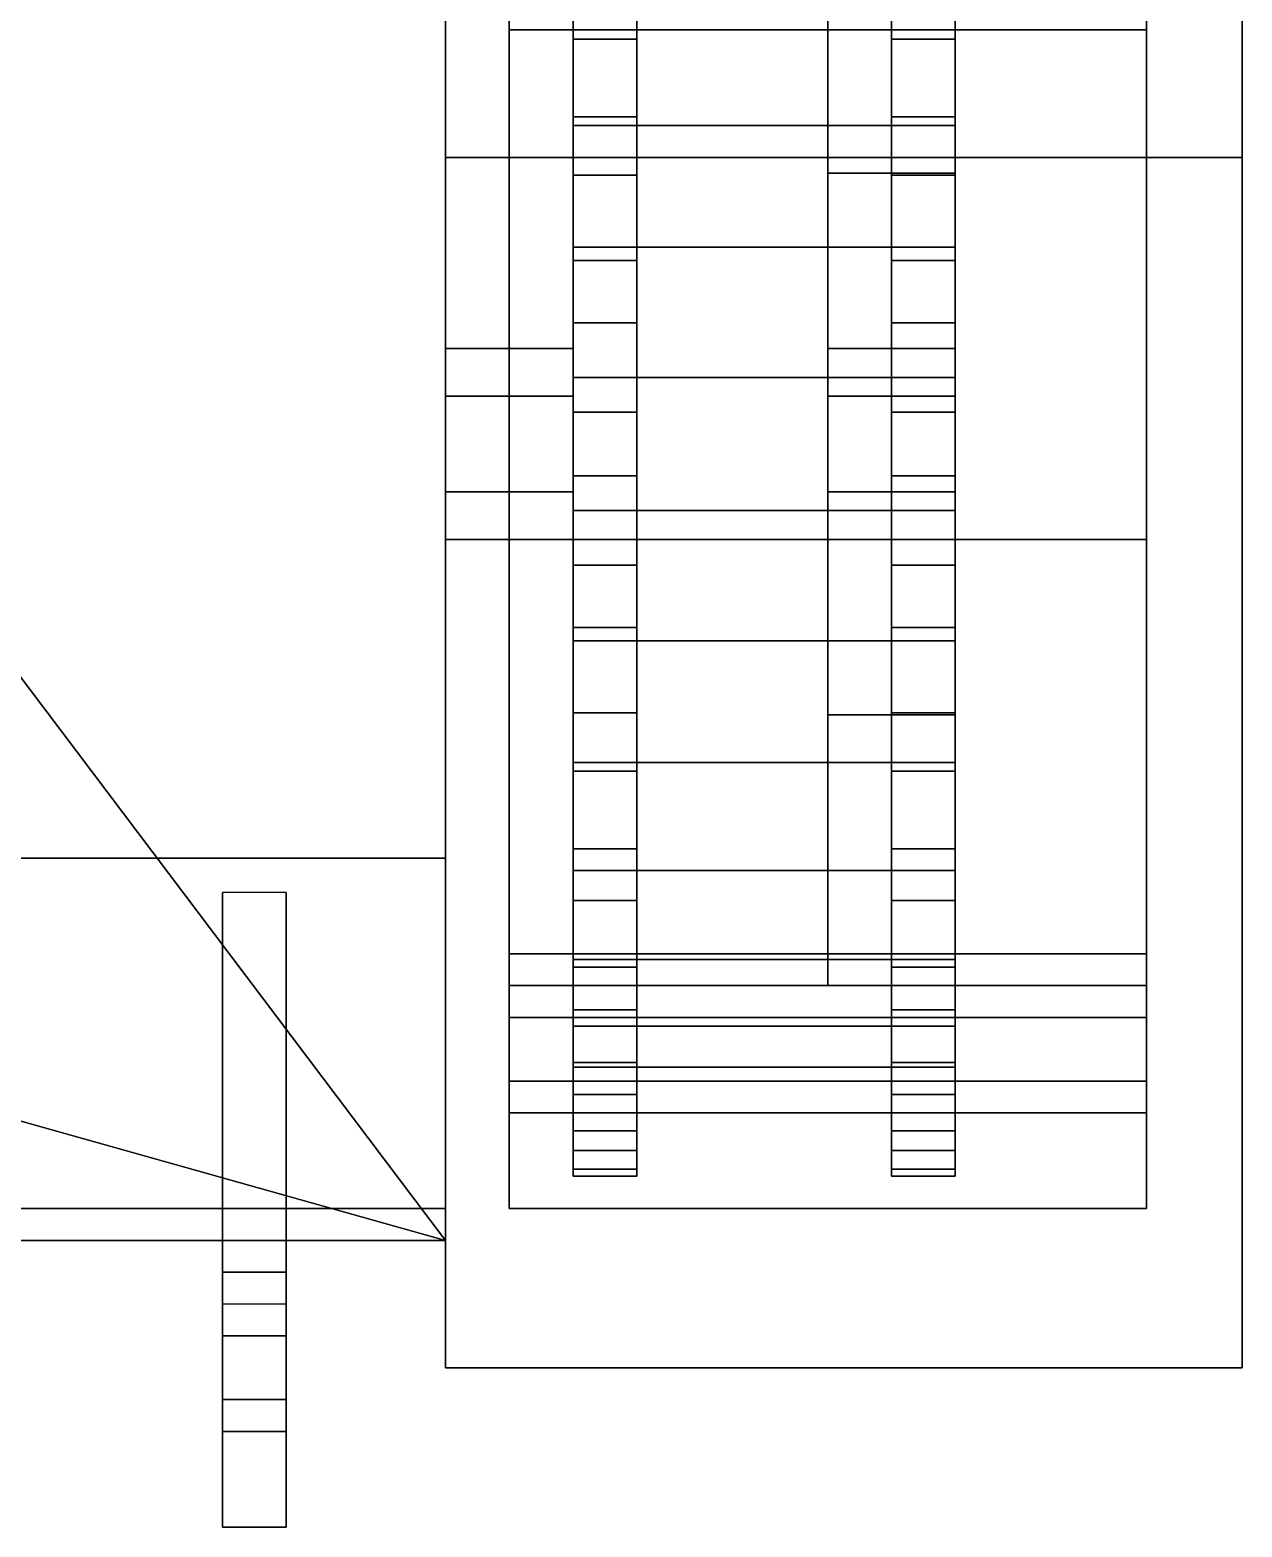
# Model space of a CAD drawing. Header units: millimetres. Extents: x -1.1 to 1, y -2.2 to 3.06.
# Drawn here: x 0.5695 to 0.95, y -1.4 to -0.93 of the extents above; entities that cross this region are included whole.
import ezdxf

# ---------------------------------------------------------------- set-up
doc = ezdxf.new("R2010")
doc.units = ezdxf.units.MM
for name, color, linetype in [('fenders_c2p', 6, 'Continuous'), ('hull_c2p', 3, 'Continuous'), ('hull_tks', 7, 'Continuous'), ('tracks', 3, 'Continuous'), ('wheels', 2, 'Continuous')]:
    doc.layers.add(name, color=color, linetype=linetype)

msp = doc.modelspace()

# ---------------------------------------------------------------- linework, layer by layer
for points in [[(0.7, -1.31, 0.58), (0.7, -1.31, 0.52), (0.7, 1.12, 0.42), (0.7, 1.22, 0.58)], [(0.7, -1.31, 0.52), (0.7, -1.19, 0.35), (0.7, 0.85, 0.35), (0.7, 1.12, 0.42)], [(0.7, 0.85, 0.35), (0.7, -1.19, 0.35), (-0.7, -1.19, 0.35), (-0.7, 0.85, 0.35)], [(-0.7, -1.31, 0.52), (-0.7, -1.19, 0.35), (0.7, -1.19, 0.35), (0.7, -1.31, 0.52)], [(-0.7, -1.31, 0.58), (-0.7, -1.31, 0.52), (0.7, -1.31, 0.52), (0.7, -1.31, 0.58)]]:
    msp.add_3dface(points)
at = {"layer": 'fenders_c2p'}
for points in [[(0.95, -0.97, 1.01), (0.95, 1.22, 1.01), (0.7, 1.22, 1.01), (0.7, -0.97, 1.01)], [(0.95, -1, 0.85), (0.95, 1.22, 0.66), (0.95, 1.22, 1.01), (0.95, -0.97, 1.01)], [(0.7, -1.35, 0.87), (0.7, -0.97, 1.01), (0.7, -0.87, 1.01), (0.7, -1.3, 0.88)], [(0.95, -1.35, 0.87), (0.95, -0.97, 1.01), (0.7, -0.97, 1.01), (0.7, -1.35, 0.87)], [(0.95, -1.35, 0.72), (0.95, -1, 0.85), (0.95, -0.97, 1.01), (0.95, -1.35, 0.87)], [(0.7, -1.35, 0.72), (0.7, -1.35, 0.87), (0.7, -1.3, 0.88), (0.7, -1.30477, 0.7368)], [(0.95, -1.35, 0.72), (0.95, -1.35, 0.87), (0.7, -1.35, 0.87), (0.7, -1.35, 0.72)]]:
    msp.add_3dface(points, dxfattribs=at)
at = {"layer": 'hull_c2p'}
for points in [[(0.7, 1.22, 0.58), (0.7, 1.22, 1.01), (0.7, -1.3, 0.88), (0.7, -1.31, 0.58)], [(0.7, 1.22, 1.01), (0.7, 1.22, 1.01), (0.7, -0.87, 1.01), (0.7, -1.3, 0.88)], [(0.7, -1.3, 0.88), (0.7, -0.87, 1.01), (-0.7, -0.87, 1.01), (-0.7, -1.3, 0.88)], [(0.63, -1.20077, 0.91), (0.63, -1.3, 0.88), (0.63, -1.3, 0.88), (0.63, -1.32, 0.91)], [(0.63, -1.20077, 0.91), (0.63, -1.32, 0.91), (0.65, -1.32, 0.91), (0.65, -1.20077, 0.91)], [(0.65, -1.32, 0.91), (0.65, -1.3, 0.88), (0.65, -1.3, 0.88), (0.65, -1.20077, 0.91)], [(0.7, -1.31, 0.58), (0.7, -1.3, 0.88), (-0.7, -1.3, 0.88), (-0.7, -1.31, 0.58)], [(0.63, -1.32, 0.91), (0.63, -1.3, 0.88), (0.63, -1.31, 0.88), (0.63, -1.33, 0.9)], [(0.65, -1.33, 0.9), (0.65, -1.31, 0.88), (0.65, -1.3, 0.88), (0.65, -1.32, 0.91)], [(0.63, -1.33, 0.9), (0.63, -1.31, 0.88), (0.63, -1.34, 0.85), (0.63, -1.34, 0.89)], [(0.63, -1.34, 0.85), (0.63, -1.31, 0.88), (0.65, -1.31, 0.88), (0.65, -1.34, 0.85)], [(0.65, -1.34, 0.89), (0.65, -1.34, 0.85), (0.65, -1.31, 0.88), (0.65, -1.33, 0.9)], [(0.63, -1.34, 0.93), (0.63, -1.32, 0.91), (0.63, -1.33, 0.9), (0.63, -1.34, 0.91)], [(0.63, -1.32, 0.91), (0.63, -1.34, 0.93), (0.65, -1.34, 0.93), (0.65, -1.32, 0.91)], [(0.65, -1.34, 0.91), (0.65, -1.33, 0.9), (0.65, -1.32, 0.91), (0.65, -1.34, 0.93)], [(0.63, -1.33, 0.9), (0.63, -1.34, 0.89), (0.65, -1.34, 0.89), (0.65, -1.33, 0.9)], [(0.63, -1.34, 0.93), (0.63, -1.34, 0.91), (0.63, -1.36, 0.91), (0.63, -1.37, 0.93)], [(0.63, -1.34, 0.89), (0.63, -1.34, 0.85), (0.63, -1.37, 0.85), (0.63, -1.36, 0.89)], [(0.63, -1.34, 0.93), (0.63, -1.37, 0.93), (0.65, -1.37, 0.93), (0.65, -1.34, 0.93)], [(0.63, -1.34, 0.89), (0.63, -1.36, 0.89), (0.65, -1.36, 0.89), (0.65, -1.34, 0.89)], [(0.65, -1.37, 0.93), (0.65, -1.36, 0.91), (0.65, -1.34, 0.91), (0.65, -1.34, 0.93)], [(0.65, -1.36, 0.89), (0.65, -1.37, 0.85), (0.65, -1.34, 0.85), (0.65, -1.34, 0.89)], [(0.63, -1.37, 0.93), (0.63, -1.36, 0.91), (0.63, -1.37, 0.9), (0.63, -1.37, 0.91)], [(0.63, -1.37, 0.9), (0.63, -1.36, 0.89), (0.63, -1.37, 0.85), (0.63, -1.37, 0.89)], [(0.63, -1.36, 0.89), (0.63, -1.37, 0.9), (0.65, -1.37, 0.9), (0.65, -1.36, 0.89)], [(0.65, -1.37, 0.91), (0.65, -1.37, 0.9), (0.65, -1.36, 0.91), (0.65, -1.37, 0.93)], [(0.65, -1.37, 0.89), (0.65, -1.37, 0.85), (0.65, -1.36, 0.89), (0.65, -1.37, 0.9)], [(0.63, -1.37, 0.93), (0.63, -1.37, 0.85), (0.63, -1.4, 0.88), (0.63, -1.4, 0.91)], [(0.63, -1.37, 0.93), (0.63, -1.4, 0.91), (0.65, -1.4, 0.91), (0.65, -1.37, 0.93)], [(0.63, -1.4, 0.88), (0.63, -1.37, 0.85), (0.65, -1.37, 0.85), (0.65, -1.4, 0.88)], [(0.65, -1.4, 0.91), (0.65, -1.4, 0.88), (0.65, -1.37, 0.85), (0.65, -1.37, 0.93)], [(0.63, -1.4, 0.91), (0.63, -1.4, 0.88), (0.65, -1.4, 0.88), (0.65, -1.4, 0.91)]]:
    msp.add_3dface(points, dxfattribs=at)
at = {"layer": 'hull_tks'}
for points in [[(0.7, -0.39, 0.8), (0.7, -1.31, 0.58), (0.7, 1.22, 0.58), (0.7, 0.78, 0.8)], [(0.7, -0.71, 0.8), (0.7, -1.31, 0.58), (0.7, -0.39, 0.8)], [(0.56, -0.77545, 0.776), (0.56, -1.12455, 0.648), (0.7, -1.31, 0.58), (0.7, -0.71, 0.8)], [(-0.04, -1.12455, 0.648), (-0.7, -1.31, 0.58), (0.7, -1.31, 0.58), (0.04, -1.12455, 0.648)], [(0.04, -1.12455, 0.648), (0.7, -1.31, 0.58), (0.7, -1.31, 0.58), (0.56, -1.12455, 0.648)]]:
    msp.add_3dface(points, dxfattribs=at)
at = {"layer": 'tracks'}
for points in [[(0.72, -0.76, 0.02), (0.72, -1.26, 0.35), (0.72, -1.23, 0.37), (0.72, -0.75, 0.05)], [(0.72, -0.75, 0.05), (0.72, -1.23, 0.37), (0.92, -1.23, 0.37), (0.92, -0.75, 0.05)], [(0.92, -1.23, 0.37), (0.92, -1.26, 0.35), (0.92, -0.76, 0.02), (0.92, -0.75, 0.05)], [(0.92, -0.76, 0.02), (0.92, -1.26, 0.35), (0.72, -1.26, 0.35), (0.72, -0.76, 0.02)], [(0.72, -1.09, 0.76), (0.72, -0.93, 0.76), (0.72, -0.93, 0.73), (0.72, -1.09, 0.73)], [(0.92, -1.09, 0.76), (0.92, -0.93, 0.76), (0.72, -0.93, 0.76), (0.72, -1.09, 0.76)], [(0.72, -1.09, 0.73), (0.72, -0.93, 0.73), (0.92, -0.93, 0.73), (0.92, -1.09, 0.73)], [(0.92, -0.93, 0.73), (0.92, -0.93, 0.76), (0.92, -1.09, 0.76), (0.92, -1.09, 0.73)], [(0.92, -1.24, 0.68), (0.92, -1.09, 0.76), (0.72, -1.09, 0.76), (0.72, -1.24, 0.68)], [(0.72, -1.24, 0.68), (0.72, -1.09, 0.76), (0.72, -1.09, 0.73), (0.72, -1.22, 0.66)], [(0.72, -1.22, 0.66), (0.72, -1.09, 0.73), (0.92, -1.09, 0.73), (0.92, -1.22, 0.66)], [(0.92, -1.09, 0.73), (0.92, -1.09, 0.76), (0.92, -1.24, 0.68), (0.92, -1.22, 0.66)], [(0.72, -1.3, 0.59), (0.72, -1.24, 0.68), (0.72, -1.22, 0.66), (0.72, -1.27, 0.59)], [(0.72, -1.27, 0.59), (0.72, -1.22, 0.66), (0.92, -1.22, 0.66), (0.92, -1.27, 0.59)], [(0.92, -1.22, 0.66), (0.92, -1.24, 0.68), (0.92, -1.3, 0.59), (0.92, -1.27, 0.59)], [(0.72, -1.26, 0.35), (0.72, -1.3, 0.49), (0.72, -1.27, 0.49), (0.72, -1.23, 0.37)], [(0.72, -1.23, 0.37), (0.72, -1.27, 0.49), (0.92, -1.27, 0.49), (0.92, -1.23, 0.37)], [(0.92, -1.27, 0.49), (0.92, -1.3, 0.49), (0.92, -1.26, 0.35), (0.92, -1.23, 0.37)], [(0.92, -1.3, 0.59), (0.92, -1.24, 0.68), (0.72, -1.24, 0.68), (0.72, -1.3, 0.59)], [(0.92, -1.26, 0.35), (0.92, -1.3, 0.49), (0.72, -1.3, 0.49), (0.72, -1.26, 0.35)], [(0.72, -1.3, 0.49), (0.72, -1.3, 0.59), (0.72, -1.27, 0.59), (0.72, -1.27, 0.49)], [(0.72, -1.27, 0.49), (0.72, -1.27, 0.59), (0.92, -1.27, 0.59), (0.92, -1.27, 0.49)], [(0.92, -1.27, 0.59), (0.92, -1.3, 0.59), (0.92, -1.3, 0.49), (0.92, -1.27, 0.49)], [(0.92, -1.3, 0.49), (0.92, -1.3, 0.59), (0.72, -1.3, 0.59), (0.72, -1.3, 0.49)]]:
    msp.add_3dface(points, dxfattribs=at)
at = {"layer": 'wheels'}
for points in [[(0.74, -0.96, 0.33679), (0.74, -0.86, 0.51), (0.74, -0.86437, 0.46842), (0.74, -0.92617, 0.36137)], [(0.74, -1.045, 0.48402), (0.74, -1.03, 0.51), (0.74, -0.86, 0.51), (0.74, -0.96, 0.33679)], [(0.74, -0.86, 0.51), (0.74, -0.96, 0.68321), (0.74, -0.92617, 0.65863), (0.74, -0.86437, 0.55158)], [(0.74, -1.03, 0.51), (0.74, -1.045, 0.53598), (0.74, -0.96, 0.68321), (0.74, -0.86, 0.51)], [(0.86, -0.96, 0.33679), (0.86, -0.86, 0.51), (0.86, -0.89, 0.51), (0.86, -0.975, 0.36278)], [(0.86, -0.86437, 0.46842), (0.86, -0.86, 0.51), (0.86, -0.96, 0.33679), (0.86, -0.92617, 0.36137)], [(0.86, -0.86, 0.51), (0.86, -0.96, 0.68321), (0.86, -0.975, 0.65722), (0.86, -0.89, 0.51)], [(0.86, -0.92617, 0.65863), (0.86, -0.96, 0.68321), (0.86, -0.86, 0.51), (0.86, -0.86437, 0.55158)], [(0.82, -0.975, 0.36278), (0.82, -0.89, 0.51), (0.82, -1.03, 0.51), (0.82, -1.045, 0.48402)], [(0.82, -0.89, 0.51), (0.82, -0.975, 0.36278), (0.86, -0.975, 0.36278), (0.86, -0.89, 0.51)], [(0.82, -0.89, 0.51), (0.82, -0.975, 0.65722), (0.82, -1.045, 0.53598), (0.82, -1.03, 0.51)], [(0.82, -0.975, 0.65722), (0.82, -0.89, 0.51), (0.86, -0.89, 0.51), (0.86, -0.975, 0.65722)], [(0.74, -0.92617, 0.65863), (0.74, -0.96, 0.68321), (0.74, -0.9329, 0.70195), (0.74, -0.91672, 0.6902)], [(0.74, -0.9329, 0.70195), (0.76, -0.9329, 0.70195), (0.76, -0.91672, 0.6902), (0.74, -0.91672, 0.6902)], [(0.74, -0.96, 0.33679), (0.74, -0.92617, 0.36137), (0.74, -0.91672, 0.3298), (0.74, -0.9329, 0.31805)], [(0.74, -0.91672, 0.3298), (0.76, -0.91672, 0.3298), (0.76, -0.9329, 0.31805), (0.74, -0.9329, 0.31805)], [(0.76, -0.91672, 0.6902), (0.76, -0.9329, 0.70195), (0.76, -0.96, 0.68321), (0.76, -0.92617, 0.65863)], [(0.76, -0.9329, 0.31805), (0.76, -0.91672, 0.3298), (0.76, -0.92617, 0.36137), (0.76, -0.96, 0.33679)], [(0.84, -0.9329, 0.70195), (0.86, -0.9329, 0.70195), (0.86, -0.91672, 0.6902), (0.84, -0.91672, 0.6902)], [(0.84, -0.92617, 0.65863), (0.84, -0.96, 0.68321), (0.84, -0.9329, 0.70195), (0.84, -0.91672, 0.6902)], [(0.84, -0.91672, 0.3298), (0.86, -0.91672, 0.3298), (0.86, -0.9329, 0.31805), (0.84, -0.9329, 0.31805)], [(0.84, -0.96, 0.33679), (0.84, -0.92617, 0.36137), (0.84, -0.91672, 0.3298), (0.84, -0.9329, 0.31805)], [(0.86, -0.91672, 0.6902), (0.86, -0.9329, 0.70195), (0.86, -0.96, 0.68321), (0.86, -0.92617, 0.65863)], [(0.86, -0.9329, 0.31805), (0.86, -0.91672, 0.3298), (0.86, -0.92617, 0.36137), (0.86, -0.96, 0.33679)], [(0.76, -0.92617, 0.65863), (0.76, -0.96, 0.68321), (0.84, -0.96, 0.68321), (0.84, -0.92617, 0.65863)], [(0.76, -0.96, 0.33679), (0.76, -0.92617, 0.36137), (0.84, -0.92617, 0.36137), (0.84, -0.96, 0.33679)], [(0.74, -0.96, 0.68321), (0.76, -0.96, 0.68321), (0.76, -0.9329, 0.70195), (0.74, -0.9329, 0.70195)], [(0.74, -0.9329, 0.31805), (0.76, -0.9329, 0.31805), (0.76, -0.96, 0.33679), (0.74, -0.96, 0.33679)], [(0.84, -0.96, 0.68321), (0.86, -0.96, 0.68321), (0.86, -0.9329, 0.70195), (0.84, -0.9329, 0.70195)], [(0.84, -0.9329, 0.31805), (0.86, -0.9329, 0.31805), (0.86, -0.96, 0.33679), (0.84, -0.96, 0.33679)], [(0.74, -0.96, 0.68321), (0.74, -0.9982, 0.70021), (0.74, -0.97559, 0.72418), (0.74, -0.95732, 0.71605)], [(0.74, -0.95732, 0.71605), (0.76, -0.95732, 0.71605), (0.76, -0.96, 0.68321), (0.74, -0.96, 0.68321)], [(0.74, -0.97559, 0.72418), (0.76, -0.97559, 0.72418), (0.76, -0.95732, 0.71605), (0.74, -0.95732, 0.71605)], [(0.74, -0.9982, 0.31979), (0.74, -0.96, 0.33679), (0.74, -0.95732, 0.30395), (0.74, -0.97559, 0.29582)], [(0.74, -0.95732, 0.30395), (0.76, -0.95732, 0.30395), (0.76, -0.97559, 0.29582), (0.74, -0.97559, 0.29582)], [(0.74, -0.96, 0.33679), (0.76, -0.96, 0.33679), (0.76, -0.95732, 0.30395), (0.74, -0.95732, 0.30395)], [(0.76, -0.95732, 0.71605), (0.76, -0.97559, 0.72418), (0.76, -0.9982, 0.70021), (0.76, -0.96, 0.68321)], [(0.76, -0.97559, 0.29582), (0.76, -0.95732, 0.30395), (0.76, -0.96, 0.33679), (0.76, -0.9982, 0.31979)], [(0.84, -0.97559, 0.72418), (0.86, -0.97559, 0.72418), (0.86, -0.95732, 0.71605), (0.84, -0.95732, 0.71605)], [(0.84, -0.95732, 0.71605), (0.86, -0.95732, 0.71605), (0.86, -0.96, 0.68321), (0.84, -0.96, 0.68321)], [(0.84, -0.96, 0.68321), (0.84, -0.9982, 0.70021), (0.84, -0.97559, 0.72418), (0.84, -0.95732, 0.71605)], [(0.84, -0.96, 0.33679), (0.86, -0.96, 0.33679), (0.86, -0.95732, 0.30395), (0.84, -0.95732, 0.30395)], [(0.84, -0.95732, 0.30395), (0.86, -0.95732, 0.30395), (0.86, -0.97559, 0.29582), (0.84, -0.97559, 0.29582)], [(0.84, -0.9982, 0.31979), (0.84, -0.96, 0.33679), (0.84, -0.95732, 0.30395), (0.84, -0.97559, 0.29582)], [(0.86, -0.95732, 0.71605), (0.86, -0.97559, 0.72418), (0.86, -0.9982, 0.70021), (0.86, -0.96, 0.68321)], [(0.86, -0.97559, 0.29582), (0.86, -0.95732, 0.30395), (0.86, -0.96, 0.33679), (0.86, -0.9982, 0.31979)], [(0.74, -1.075, 0.48402), (0.74, -1.045, 0.48402), (0.74, -0.96, 0.33679), (0.74, -1.16, 0.33679)], [(0.74, -1.045, 0.53598), (0.74, -1.075, 0.53598), (0.74, -1.16, 0.68321), (0.74, -0.96, 0.68321)], [(0.74, -0.96, 0.68321), (0.74, -1.16, 0.68321), (0.74, -1.1218, 0.70021), (0.74, -0.9982, 0.70021)], [(0.74, -1.16, 0.33679), (0.74, -0.96, 0.33679), (0.74, -0.9982, 0.31979), (0.74, -1.1218, 0.31979)], [(0.76, -0.96, 0.68321), (0.76, -0.9982, 0.70021), (0.84, -0.9982, 0.70021), (0.84, -0.96, 0.68321)], [(0.76, -0.9982, 0.31979), (0.76, -0.96, 0.33679), (0.84, -0.96, 0.33679), (0.84, -0.9982, 0.31979)], [(0.86, -0.96, 0.68321), (0.86, -1.16, 0.68321), (0.86, -1.145, 0.65722), (0.86, -0.975, 0.65722)], [(0.86, -1.1218, 0.70021), (0.86, -1.16, 0.68321), (0.86, -0.96, 0.68321), (0.86, -0.9982, 0.70021)], [(0.86, -0.9982, 0.31979), (0.86, -0.96, 0.33679), (0.86, -1.16, 0.33679), (0.86, -1.1218, 0.31979)], [(0.86, -1.16, 0.33679), (0.86, -0.96, 0.33679), (0.86, -0.975, 0.36278), (0.86, -1.145, 0.36278)], [(0.74, -0.9982, 0.70021), (0.76, -0.9982, 0.70021), (0.76, -0.97559, 0.72418), (0.74, -0.97559, 0.72418)], [(0.74, -0.97559, 0.29582), (0.76, -0.97559, 0.29582), (0.76, -0.9982, 0.31979), (0.74, -0.9982, 0.31979)], [(0.82, -1.145, 0.36278), (0.82, -0.975, 0.36278), (0.82, -1.045, 0.48402), (0.82, -1.075, 0.48402)], [(0.82, -0.975, 0.65722), (0.82, -1.145, 0.65722), (0.82, -1.075, 0.53598), (0.82, -1.045, 0.53598)], [(0.82, -1.145, 0.65722), (0.82, -0.975, 0.65722), (0.86, -0.975, 0.65722), (0.86, -1.145, 0.65722)], [(0.82, -0.975, 0.36278), (0.82, -1.145, 0.36278), (0.86, -1.145, 0.36278), (0.86, -0.975, 0.36278)], [(0.84, -0.9982, 0.70021), (0.86, -0.9982, 0.70021), (0.86, -0.97559, 0.72418), (0.84, -0.97559, 0.72418)], [(0.84, -0.97559, 0.29582), (0.86, -0.97559, 0.29582), (0.86, -0.9982, 0.31979), (0.84, -0.9982, 0.31979)], [(0.74, -0.9982, 0.70021), (0.74, -1.1218, 0.70021), (0.74, -1.08091, 0.7089), (0.74, -1.03909, 0.7089)], [(0.74, -0.9982, 0.70021), (0.74, -1.03909, 0.7089), (0.74, -1.02196, 0.73705), (0.74, -1.0024, 0.73289)], [(0.74, -1.0024, 0.73289), (0.76, -1.0024, 0.73289), (0.76, -0.9982, 0.70021), (0.74, -0.9982, 0.70021)], [(0.74, -1.03909, 0.3111), (0.74, -0.9982, 0.31979), (0.74, -1.0024, 0.28711), (0.74, -1.02196, 0.28295)], [(0.74, -1.1218, 0.31979), (0.74, -0.9982, 0.31979), (0.74, -1.03909, 0.3111), (0.74, -1.08091, 0.3111)], [(0.74, -0.9982, 0.31979), (0.76, -0.9982, 0.31979), (0.76, -1.0024, 0.28711), (0.74, -1.0024, 0.28711)], [(0.76, -1.0024, 0.73289), (0.76, -1.02196, 0.73705), (0.76, -1.03909, 0.7089), (0.76, -0.9982, 0.70021)], [(0.76, -0.9982, 0.70021), (0.76, -1.03909, 0.7089), (0.84, -1.03909, 0.7089), (0.84, -0.9982, 0.70021)], [(0.76, -1.02196, 0.28295), (0.76, -1.0024, 0.28711), (0.76, -0.9982, 0.31979), (0.76, -1.03909, 0.3111)], [(0.76, -1.03909, 0.3111), (0.76, -0.9982, 0.31979), (0.84, -0.9982, 0.31979), (0.84, -1.03909, 0.3111)], [(0.84, -1.0024, 0.73289), (0.86, -1.0024, 0.73289), (0.86, -0.9982, 0.70021), (0.84, -0.9982, 0.70021)], [(0.84, -0.9982, 0.70021), (0.84, -1.03909, 0.7089), (0.84, -1.02196, 0.73705), (0.84, -1.0024, 0.73289)], [(0.84, -0.9982, 0.31979), (0.86, -0.9982, 0.31979), (0.86, -1.0024, 0.28711), (0.84, -1.0024, 0.28711)], [(0.84, -1.03909, 0.3111), (0.84, -0.9982, 0.31979), (0.84, -1.0024, 0.28711), (0.84, -1.02196, 0.28295)], [(0.86, -1.03909, 0.7089), (0.86, -1.08091, 0.7089), (0.86, -1.1218, 0.70021), (0.86, -0.9982, 0.70021)], [(0.86, -1.0024, 0.73289), (0.86, -1.02196, 0.73705), (0.86, -1.03909, 0.7089), (0.86, -0.9982, 0.70021)], [(0.86, -1.08091, 0.3111), (0.86, -1.03909, 0.3111), (0.86, -0.9982, 0.31979), (0.86, -1.1218, 0.31979)], [(0.86, -1.02196, 0.28295), (0.86, -1.0024, 0.28711), (0.86, -0.9982, 0.31979), (0.86, -1.03909, 0.3111)], [(0.74, -1.02196, 0.73705), (0.76, -1.02196, 0.73705), (0.76, -1.0024, 0.73289), (0.74, -1.0024, 0.73289)], [(0.74, -1.0024, 0.28711), (0.76, -1.0024, 0.28711), (0.76, -1.02196, 0.28295), (0.74, -1.02196, 0.28295)], [(0.84, -1.02196, 0.73705), (0.86, -1.02196, 0.73705), (0.86, -1.0024, 0.73289), (0.84, -1.0024, 0.73289)], [(0.84, -1.0024, 0.28711), (0.86, -1.0024, 0.28711), (0.86, -1.02196, 0.28295), (0.84, -1.02196, 0.28295)], [(0.74, -1.03909, 0.7089), (0.76, -1.03909, 0.7089), (0.76, -1.02196, 0.73705), (0.74, -1.02196, 0.73705)], [(0.74, -1.02196, 0.28295), (0.76, -1.02196, 0.28295), (0.76, -1.03909, 0.3111), (0.74, -1.03909, 0.3111)], [(0.84, -1.03909, 0.7089), (0.86, -1.03909, 0.7089), (0.86, -1.02196, 0.73705), (0.84, -1.02196, 0.73705)], [(0.84, -1.02196, 0.28295), (0.86, -1.02196, 0.28295), (0.86, -1.03909, 0.3111), (0.84, -1.03909, 0.3111)], [(0.7, -1.045, 0.48402), (0.7, -1.03, 0.51), (0.74, -1.03, 0.51), (0.74, -1.045, 0.48402)], [(0.7, -1.03, 0.51), (0.7, -1.045, 0.53598), (0.74, -1.045, 0.53598), (0.74, -1.03, 0.51)], [(0.82, -1.045, 0.48402), (0.82, -1.03, 0.51), (0.86, -1.03, 0.51), (0.86, -1.045, 0.48402)], [(0.82, -1.03, 0.51), (0.82, -1.045, 0.53598), (0.86, -1.045, 0.53598), (0.86, -1.03, 0.51)], [(0.86, -1.09, 0.51), (0.86, -1.03, 0.51), (0.86, -1.045, 0.53598), (0.86, -1.075, 0.53598)], [(0.86, -1.075, 0.48402), (0.86, -1.045, 0.48402), (0.86, -1.03, 0.51), (0.86, -1.09, 0.51)], [(0.74, -1.03909, 0.7089), (0.74, -1.08091, 0.7089), (0.74, -1.07, 0.74), (0.74, -1.05, 0.74)], [(0.74, -1.05, 0.74), (0.76, -1.05, 0.74), (0.76, -1.03909, 0.7089), (0.74, -1.03909, 0.7089)], [(0.74, -1.08091, 0.3111), (0.74, -1.03909, 0.3111), (0.74, -1.05, 0.28), (0.74, -1.07, 0.28)], [(0.74, -1.03909, 0.3111), (0.76, -1.03909, 0.3111), (0.76, -1.05, 0.28), (0.74, -1.05, 0.28)], [(0.76, -1.03909, 0.7089), (0.76, -1.08091, 0.7089), (0.84, -1.08091, 0.7089), (0.84, -1.03909, 0.7089)], [(0.76, -1.05, 0.74), (0.76, -1.07, 0.74), (0.76, -1.08091, 0.7089), (0.76, -1.03909, 0.7089)], [(0.76, -1.07, 0.28), (0.76, -1.05, 0.28), (0.76, -1.03909, 0.3111), (0.76, -1.08091, 0.3111)], [(0.76, -1.08091, 0.3111), (0.76, -1.03909, 0.3111), (0.84, -1.03909, 0.3111), (0.84, -1.08091, 0.3111)], [(0.84, -1.05, 0.74), (0.86, -1.05, 0.74), (0.86, -1.03909, 0.7089), (0.84, -1.03909, 0.7089)], [(0.84, -1.03909, 0.7089), (0.84, -1.08091, 0.7089), (0.84, -1.07, 0.74), (0.84, -1.05, 0.74)], [(0.84, -1.03909, 0.3111), (0.86, -1.03909, 0.3111), (0.86, -1.05, 0.28), (0.84, -1.05, 0.28)], [(0.84, -1.08091, 0.3111), (0.84, -1.03909, 0.3111), (0.84, -1.05, 0.28), (0.84, -1.07, 0.28)], [(0.86, -1.05, 0.74), (0.86, -1.07, 0.74), (0.86, -1.08091, 0.7089), (0.86, -1.03909, 0.7089)], [(0.86, -1.07, 0.28), (0.86, -1.05, 0.28), (0.86, -1.03909, 0.3111), (0.86, -1.08091, 0.3111)], [(0.7, -1.075, 0.48402), (0.7, -1.045, 0.48402), (0.74, -1.045, 0.48402), (0.74, -1.075, 0.48402)], [(0.7, -1.045, 0.53598), (0.7, -1.075, 0.53598), (0.74, -1.075, 0.53598), (0.74, -1.045, 0.53598)], [(0.82, -1.075, 0.48402), (0.82, -1.045, 0.48402), (0.86, -1.045, 0.48402), (0.86, -1.075, 0.48402)], [(0.82, -1.045, 0.53598), (0.82, -1.075, 0.53598), (0.86, -1.075, 0.53598), (0.86, -1.045, 0.53598)], [(0.74, -1.07, 0.74), (0.76, -1.07, 0.74), (0.76, -1.05, 0.74), (0.74, -1.05, 0.74)], [(0.74, -1.05, 0.28), (0.76, -1.05, 0.28), (0.76, -1.07, 0.28), (0.74, -1.07, 0.28)], [(0.84, -1.07, 0.74), (0.86, -1.07, 0.74), (0.86, -1.05, 0.74), (0.84, -1.05, 0.74)], [(0.84, -1.05, 0.28), (0.86, -1.05, 0.28), (0.86, -1.07, 0.28), (0.84, -1.07, 0.28)], [(0.74, -1.08091, 0.7089), (0.76, -1.08091, 0.7089), (0.76, -1.07, 0.74), (0.74, -1.07, 0.74)], [(0.74, -1.07, 0.28), (0.76, -1.07, 0.28), (0.76, -1.08091, 0.3111), (0.74, -1.08091, 0.3111)], [(0.84, -1.08091, 0.7089), (0.86, -1.08091, 0.7089), (0.86, -1.07, 0.74), (0.84, -1.07, 0.74)], [(0.84, -1.07, 0.28), (0.86, -1.07, 0.28), (0.86, -1.08091, 0.3111), (0.84, -1.08091, 0.3111)], [(0.7, -1.09, 0.51), (0.7, -1.075, 0.48402), (0.74, -1.075, 0.48402), (0.74, -1.09, 0.51)], [(0.7, -1.075, 0.53598), (0.7, -1.09, 0.51), (0.74, -1.09, 0.51), (0.74, -1.075, 0.53598)], [(0.74, -1.09, 0.51), (0.74, -1.075, 0.48402), (0.74, -1.16, 0.33679), (0.74, -1.26, 0.51)], [(0.74, -1.075, 0.53598), (0.74, -1.09, 0.51), (0.74, -1.26, 0.51), (0.74, -1.16, 0.68321)], [(0.82, -1.23, 0.51), (0.82, -1.145, 0.36278), (0.82, -1.075, 0.48402), (0.82, -1.09, 0.51)], [(0.82, -1.145, 0.65722), (0.82, -1.23, 0.51), (0.82, -1.09, 0.51), (0.82, -1.075, 0.53598)], [(0.82, -1.09, 0.51), (0.82, -1.075, 0.48402), (0.86, -1.075, 0.48402), (0.86, -1.09, 0.51)], [(0.82, -1.075, 0.53598), (0.82, -1.09, 0.51), (0.86, -1.09, 0.51), (0.86, -1.075, 0.53598)], [(0.74, -1.08091, 0.7089), (0.74, -1.1218, 0.70021), (0.74, -1.1176, 0.73289), (0.74, -1.09804, 0.73705)], [(0.74, -1.09804, 0.73705), (0.76, -1.09804, 0.73705), (0.76, -1.08091, 0.7089), (0.74, -1.08091, 0.7089)], [(0.74, -1.1218, 0.31979), (0.74, -1.08091, 0.3111), (0.74, -1.09804, 0.28295), (0.74, -1.1176, 0.28711)], [(0.74, -1.08091, 0.3111), (0.76, -1.08091, 0.3111), (0.76, -1.09804, 0.28295), (0.74, -1.09804, 0.28295)], [(0.76, -1.09804, 0.73705), (0.76, -1.1176, 0.73289), (0.76, -1.1218, 0.70021), (0.76, -1.08091, 0.7089)], [(0.76, -1.08091, 0.7089), (0.76, -1.1218, 0.70021), (0.84, -1.1218, 0.70021), (0.84, -1.08091, 0.7089)], [(0.76, -1.1176, 0.28711), (0.76, -1.09804, 0.28295), (0.76, -1.08091, 0.3111), (0.76, -1.1218, 0.31979)], [(0.76, -1.1218, 0.31979), (0.76, -1.08091, 0.3111), (0.84, -1.08091, 0.3111), (0.84, -1.1218, 0.31979)], [(0.84, -1.09804, 0.73705), (0.86, -1.09804, 0.73705), (0.86, -1.08091, 0.7089), (0.84, -1.08091, 0.7089)], [(0.84, -1.08091, 0.7089), (0.84, -1.1218, 0.70021), (0.84, -1.1176, 0.73289), (0.84, -1.09804, 0.73705)], [(0.84, -1.08091, 0.3111), (0.86, -1.08091, 0.3111), (0.86, -1.09804, 0.28295), (0.84, -1.09804, 0.28295)], [(0.84, -1.1218, 0.31979), (0.84, -1.08091, 0.3111), (0.84, -1.09804, 0.28295), (0.84, -1.1176, 0.28711)], [(0.86, -1.09804, 0.73705), (0.86, -1.1176, 0.73289), (0.86, -1.1218, 0.70021), (0.86, -1.08091, 0.7089)], [(0.86, -1.1176, 0.28711), (0.86, -1.09804, 0.28295), (0.86, -1.08091, 0.3111), (0.86, -1.1218, 0.31979)], [(0.74, -1.1176, 0.73289), (0.76, -1.1176, 0.73289), (0.76, -1.09804, 0.73705), (0.74, -1.09804, 0.73705)], [(0.74, -1.09804, 0.28295), (0.76, -1.09804, 0.28295), (0.76, -1.1176, 0.28711), (0.74, -1.1176, 0.28711)], [(0.84, -1.1176, 0.73289), (0.86, -1.1176, 0.73289), (0.86, -1.09804, 0.73705), (0.84, -1.09804, 0.73705)], [(0.84, -1.09804, 0.28295), (0.86, -1.09804, 0.28295), (0.86, -1.1176, 0.28711), (0.84, -1.1176, 0.28711)], [(0.74, -1.1218, 0.70021), (0.76, -1.1218, 0.70021), (0.76, -1.1176, 0.73289), (0.74, -1.1176, 0.73289)], [(0.74, -1.1176, 0.28711), (0.76, -1.1176, 0.28711), (0.76, -1.1218, 0.31979), (0.74, -1.1218, 0.31979)], [(0.84, -1.1218, 0.70021), (0.86, -1.1218, 0.70021), (0.86, -1.1176, 0.73289), (0.84, -1.1176, 0.73289)], [(0.84, -1.1176, 0.28711), (0.86, -1.1176, 0.28711), (0.86, -1.1218, 0.31979), (0.84, -1.1218, 0.31979)], [(0.74, -1.1218, 0.70021), (0.74, -1.16, 0.68321), (0.74, -1.16268, 0.71605), (0.74, -1.14441, 0.72418)], [(0.74, -1.14441, 0.72418), (0.76, -1.14441, 0.72418), (0.76, -1.1218, 0.70021), (0.74, -1.1218, 0.70021)], [(0.74, -1.16, 0.33679), (0.74, -1.1218, 0.31979), (0.74, -1.14441, 0.29582), (0.74, -1.16268, 0.30395)], [(0.74, -1.1218, 0.31979), (0.76, -1.1218, 0.31979), (0.76, -1.14441, 0.29582), (0.74, -1.14441, 0.29582)], [(0.76, -1.14441, 0.72418), (0.76, -1.16268, 0.71605), (0.76, -1.16, 0.68321), (0.76, -1.1218, 0.70021)], [(0.76, -1.1218, 0.70021), (0.76, -1.16, 0.68321), (0.84, -1.16, 0.68321), (0.84, -1.1218, 0.70021)], [(0.76, -1.16268, 0.30395), (0.76, -1.14441, 0.29582), (0.76, -1.1218, 0.31979), (0.76, -1.16, 0.33679)], [(0.76, -1.16, 0.33679), (0.76, -1.1218, 0.31979), (0.84, -1.1218, 0.31979), (0.84, -1.16, 0.33679)], [(0.84, -1.14441, 0.72418), (0.86, -1.14441, 0.72418), (0.86, -1.1218, 0.70021), (0.84, -1.1218, 0.70021)], [(0.84, -1.1218, 0.70021), (0.84, -1.16, 0.68321), (0.84, -1.16268, 0.71605), (0.84, -1.14441, 0.72418)], [(0.84, -1.1218, 0.31979), (0.86, -1.1218, 0.31979), (0.86, -1.14441, 0.29582), (0.84, -1.14441, 0.29582)], [(0.84, -1.16, 0.33679), (0.84, -1.1218, 0.31979), (0.84, -1.14441, 0.29582), (0.84, -1.16268, 0.30395)], [(0.86, -1.14441, 0.72418), (0.86, -1.16268, 0.71605), (0.86, -1.16, 0.68321), (0.86, -1.1218, 0.70021)], [(0.86, -1.16268, 0.30395), (0.86, -1.14441, 0.29582), (0.86, -1.1218, 0.31979), (0.86, -1.16, 0.33679)], [(0.74, -1.16268, 0.71605), (0.76, -1.16268, 0.71605), (0.76, -1.14441, 0.72418), (0.74, -1.14441, 0.72418)], [(0.74, -1.14441, 0.29582), (0.76, -1.14441, 0.29582), (0.76, -1.16268, 0.30395), (0.74, -1.16268, 0.30395)], [(0.82, -1.145, 0.36278), (0.82, -1.23, 0.51), (0.86, -1.23, 0.51), (0.86, -1.145, 0.36278)], [(0.82, -1.23, 0.51), (0.82, -1.145, 0.65722), (0.86, -1.145, 0.65722), (0.86, -1.23, 0.51)], [(0.84, -1.16268, 0.71605), (0.86, -1.16268, 0.71605), (0.86, -1.14441, 0.72418), (0.84, -1.14441, 0.72418)], [(0.84, -1.14441, 0.29582), (0.86, -1.14441, 0.29582), (0.86, -1.16268, 0.30395), (0.84, -1.16268, 0.30395)], [(0.86, -1.26, 0.51), (0.86, -1.16, 0.33679), (0.86, -1.145, 0.36278), (0.86, -1.23, 0.51)], [(0.86, -1.16, 0.68321), (0.86, -1.26, 0.51), (0.86, -1.23, 0.51), (0.86, -1.145, 0.65722)], [(0.74, -1.26, 0.51), (0.74, -1.16, 0.33679), (0.74, -1.19383, 0.36137), (0.74, -1.25563, 0.46842)], [(0.74, -1.16, 0.68321), (0.74, -1.26, 0.51), (0.74, -1.25563, 0.55158), (0.74, -1.19383, 0.65863)], [(0.74, -1.16, 0.68321), (0.74, -1.19383, 0.65863), (0.74, -1.20328, 0.6902), (0.74, -1.1871, 0.70195)], [(0.74, -1.1871, 0.70195), (0.76, -1.1871, 0.70195), (0.76, -1.16, 0.68321), (0.74, -1.16, 0.68321)], [(0.74, -1.16, 0.68321), (0.76, -1.16, 0.68321), (0.76, -1.16268, 0.71605), (0.74, -1.16268, 0.71605)], [(0.74, -1.19383, 0.36137), (0.74, -1.16, 0.33679), (0.74, -1.1871, 0.31805), (0.74, -1.20328, 0.3298)], [(0.74, -1.16268, 0.30395), (0.76, -1.16268, 0.30395), (0.76, -1.16, 0.33679), (0.74, -1.16, 0.33679)], [(0.74, -1.16, 0.33679), (0.76, -1.16, 0.33679), (0.76, -1.1871, 0.31805), (0.74, -1.1871, 0.31805)], [(0.76, -1.1871, 0.70195), (0.76, -1.20328, 0.6902), (0.76, -1.19383, 0.65863), (0.76, -1.16, 0.68321)], [(0.76, -1.16, 0.68321), (0.76, -1.19383, 0.65863), (0.84, -1.19383, 0.65863), (0.84, -1.16, 0.68321)], [(0.76, -1.20328, 0.3298), (0.76, -1.1871, 0.31805), (0.76, -1.16, 0.33679), (0.76, -1.19383, 0.36137)], [(0.76, -1.19383, 0.36137), (0.76, -1.16, 0.33679), (0.84, -1.16, 0.33679), (0.84, -1.19383, 0.36137)], [(0.84, -1.1871, 0.70195), (0.86, -1.1871, 0.70195), (0.86, -1.16, 0.68321), (0.84, -1.16, 0.68321)], [(0.84, -1.16, 0.68321), (0.86, -1.16, 0.68321), (0.86, -1.16268, 0.71605), (0.84, -1.16268, 0.71605)], [(0.84, -1.16, 0.68321), (0.84, -1.19383, 0.65863), (0.84, -1.20328, 0.6902), (0.84, -1.1871, 0.70195)], [(0.84, -1.16268, 0.30395), (0.86, -1.16268, 0.30395), (0.86, -1.16, 0.33679), (0.84, -1.16, 0.33679)], [(0.84, -1.16, 0.33679), (0.86, -1.16, 0.33679), (0.86, -1.1871, 0.31805), (0.84, -1.1871, 0.31805)], [(0.84, -1.19383, 0.36137), (0.84, -1.16, 0.33679), (0.84, -1.1871, 0.31805), (0.84, -1.20328, 0.3298)], [(0.86, -1.19383, 0.36137), (0.86, -1.16, 0.33679), (0.86, -1.26, 0.51), (0.86, -1.25563, 0.46842)], [(0.86, -1.25563, 0.55158), (0.86, -1.26, 0.51), (0.86, -1.16, 0.68321), (0.86, -1.19383, 0.65863)], [(0.86, -1.1871, 0.70195), (0.86, -1.20328, 0.6902), (0.86, -1.19383, 0.65863), (0.86, -1.16, 0.68321)], [(0.86, -1.20328, 0.3298), (0.86, -1.1871, 0.31805), (0.86, -1.16, 0.33679), (0.86, -1.19383, 0.36137)], [(0.74, -1.20328, 0.6902), (0.76, -1.20328, 0.6902), (0.76, -1.1871, 0.70195), (0.74, -1.1871, 0.70195)], [(0.74, -1.1871, 0.31805), (0.76, -1.1871, 0.31805), (0.76, -1.20328, 0.3298), (0.74, -1.20328, 0.3298)], [(0.84, -1.20328, 0.6902), (0.86, -1.20328, 0.6902), (0.86, -1.1871, 0.70195), (0.84, -1.1871, 0.70195)], [(0.84, -1.1871, 0.31805), (0.86, -1.1871, 0.31805), (0.86, -1.20328, 0.3298), (0.84, -1.20328, 0.3298)], [(0.74, -1.25563, 0.46842), (0.74, -1.19383, 0.36137), (0.74, -1.2218, 0.39244), (0.74, -1.24271, 0.42865)], [(0.74, -1.19383, 0.65863), (0.74, -1.25563, 0.55158), (0.74, -1.24271, 0.59135), (0.74, -1.2218, 0.62756)], [(0.74, -1.19383, 0.65863), (0.74, -1.2218, 0.62756), (0.74, -1.23761, 0.65647), (0.74, -1.22423, 0.67133)], [(0.74, -1.22423, 0.67133), (0.76, -1.22423, 0.67133), (0.76, -1.19383, 0.65863), (0.74, -1.19383, 0.65863)], [(0.74, -1.19383, 0.65863), (0.76, -1.19383, 0.65863), (0.76, -1.20328, 0.6902), (0.74, -1.20328, 0.6902)], [(0.74, -1.2218, 0.39244), (0.74, -1.19383, 0.36137), (0.74, -1.22423, 0.34867), (0.74, -1.23761, 0.36353)], [(0.74, -1.20328, 0.3298), (0.76, -1.20328, 0.3298), (0.76, -1.19383, 0.36137), (0.74, -1.19383, 0.36137)], [(0.74, -1.19383, 0.36137), (0.76, -1.19383, 0.36137), (0.76, -1.22423, 0.34867), (0.74, -1.22423, 0.34867)], [(0.76, -1.22423, 0.67133), (0.76, -1.23761, 0.65647), (0.76, -1.2218, 0.62756), (0.76, -1.19383, 0.65863)], [(0.76, -1.19383, 0.65863), (0.76, -1.2218, 0.62756), (0.84, -1.2218, 0.62756), (0.84, -1.19383, 0.65863)], [(0.76, -1.23761, 0.36353), (0.76, -1.22423, 0.34867), (0.76, -1.19383, 0.36137), (0.76, -1.2218, 0.39244)], [(0.76, -1.2218, 0.39244), (0.76, -1.19383, 0.36137), (0.84, -1.19383, 0.36137), (0.84, -1.2218, 0.39244)], [(0.84, -1.19383, 0.65863), (0.84, -1.2218, 0.62756), (0.84, -1.23761, 0.65647), (0.84, -1.22423, 0.67133)], [(0.84, -1.22423, 0.67133), (0.86, -1.22423, 0.67133), (0.86, -1.19383, 0.65863), (0.84, -1.19383, 0.65863)], [(0.84, -1.19383, 0.65863), (0.86, -1.19383, 0.65863), (0.86, -1.20328, 0.6902), (0.84, -1.20328, 0.6902)], [(0.84, -1.20328, 0.3298), (0.86, -1.20328, 0.3298), (0.86, -1.19383, 0.36137), (0.84, -1.19383, 0.36137)], [(0.84, -1.19383, 0.36137), (0.86, -1.19383, 0.36137), (0.86, -1.22423, 0.34867), (0.84, -1.22423, 0.34867)], [(0.84, -1.2218, 0.39244), (0.84, -1.19383, 0.36137), (0.84, -1.22423, 0.34867), (0.84, -1.23761, 0.36353)], [(0.86, -1.24271, 0.42865), (0.86, -1.2218, 0.39244), (0.86, -1.19383, 0.36137), (0.86, -1.25563, 0.46842)], [(0.86, -1.2218, 0.62756), (0.86, -1.24271, 0.59135), (0.86, -1.25563, 0.55158), (0.86, -1.19383, 0.65863)], [(0.86, -1.22423, 0.67133), (0.86, -1.23761, 0.65647), (0.86, -1.2218, 0.62756), (0.86, -1.19383, 0.65863)], [(0.86, -1.23761, 0.36353), (0.86, -1.22423, 0.34867), (0.86, -1.19383, 0.36137), (0.86, -1.2218, 0.39244)], [(0.74, -1.24271, 0.42865), (0.74, -1.2218, 0.39244), (0.74, -1.25419, 0.38634), (0.74, -1.26419, 0.40366)], [(0.74, -1.2218, 0.62756), (0.76, -1.2218, 0.62756), (0.76, -1.23761, 0.65647), (0.74, -1.23761, 0.65647)], [(0.74, -1.2218, 0.62756), (0.74, -1.24271, 0.59135), (0.74, -1.26419, 0.61634), (0.74, -1.25419, 0.63366)], [(0.74, -1.25419, 0.63366), (0.76, -1.25419, 0.63366), (0.76, -1.2218, 0.62756), (0.74, -1.2218, 0.62756)], [(0.74, -1.23761, 0.36353), (0.76, -1.23761, 0.36353), (0.76, -1.2218, 0.39244), (0.74, -1.2218, 0.39244)], [(0.74, -1.2218, 0.39244), (0.76, -1.2218, 0.39244), (0.76, -1.25419, 0.38634), (0.74, -1.25419, 0.38634)], [(0.76, -1.26419, 0.40366), (0.76, -1.25419, 0.38634), (0.76, -1.2218, 0.39244), (0.76, -1.24271, 0.42865)], [(0.76, -1.24271, 0.42865), (0.76, -1.2218, 0.39244), (0.84, -1.2218, 0.39244), (0.84, -1.24271, 0.42865)], [(0.76, -1.25419, 0.63366), (0.76, -1.26419, 0.61634), (0.76, -1.24271, 0.59135), (0.76, -1.2218, 0.62756)], [(0.76, -1.2218, 0.62756), (0.76, -1.24271, 0.59135), (0.84, -1.24271, 0.59135), (0.84, -1.2218, 0.62756)], [(0.84, -1.24271, 0.42865), (0.84, -1.2218, 0.39244), (0.84, -1.25419, 0.38634), (0.84, -1.26419, 0.40366)], [(0.84, -1.2218, 0.62756), (0.86, -1.2218, 0.62756), (0.86, -1.23761, 0.65647), (0.84, -1.23761, 0.65647)], [(0.84, -1.25419, 0.63366), (0.86, -1.25419, 0.63366), (0.86, -1.2218, 0.62756), (0.84, -1.2218, 0.62756)], [(0.84, -1.2218, 0.62756), (0.84, -1.24271, 0.59135), (0.84, -1.26419, 0.61634), (0.84, -1.25419, 0.63366)], [(0.84, -1.23761, 0.36353), (0.86, -1.23761, 0.36353), (0.86, -1.2218, 0.39244), (0.84, -1.2218, 0.39244)], [(0.84, -1.2218, 0.39244), (0.86, -1.2218, 0.39244), (0.86, -1.25419, 0.38634), (0.84, -1.25419, 0.38634)], [(0.86, -1.26419, 0.40366), (0.86, -1.25419, 0.38634), (0.86, -1.2218, 0.39244), (0.86, -1.24271, 0.42865)], [(0.86, -1.25419, 0.63366), (0.86, -1.26419, 0.61634), (0.86, -1.24271, 0.59135), (0.86, -1.2218, 0.62756)], [(0.74, -1.23761, 0.65647), (0.76, -1.23761, 0.65647), (0.76, -1.22423, 0.67133), (0.74, -1.22423, 0.67133)], [(0.74, -1.22423, 0.34867), (0.76, -1.22423, 0.34867), (0.76, -1.23761, 0.36353), (0.74, -1.23761, 0.36353)], [(0.84, -1.23761, 0.65647), (0.86, -1.23761, 0.65647), (0.86, -1.22423, 0.67133), (0.84, -1.22423, 0.67133)], [(0.84, -1.22423, 0.34867), (0.86, -1.22423, 0.34867), (0.86, -1.23761, 0.36353), (0.84, -1.23761, 0.36353)], [(0.74, -1.25563, 0.46842), (0.74, -1.24271, 0.42865), (0.74, -1.27565, 0.42942), (0.74, -1.28183, 0.44844)], [(0.74, -1.24271, 0.59135), (0.74, -1.25563, 0.55158), (0.74, -1.28183, 0.57156), (0.74, -1.27565, 0.59058)], [(0.74, -1.26419, 0.40366), (0.76, -1.26419, 0.40366), (0.76, -1.24271, 0.42865), (0.74, -1.24271, 0.42865)], [(0.74, -1.24271, 0.42865), (0.76, -1.24271, 0.42865), (0.76, -1.27565, 0.42942), (0.74, -1.27565, 0.42942)], [(0.74, -1.27565, 0.59058), (0.76, -1.27565, 0.59058), (0.76, -1.24271, 0.59135), (0.74, -1.24271, 0.59135)], [(0.74, -1.24271, 0.59135), (0.76, -1.24271, 0.59135), (0.76, -1.26419, 0.61634), (0.74, -1.26419, 0.61634)], [(0.76, -1.28183, 0.44844), (0.76, -1.27565, 0.42942), (0.76, -1.24271, 0.42865), (0.76, -1.25563, 0.46842)], [(0.76, -1.25563, 0.46842), (0.76, -1.24271, 0.42865), (0.84, -1.24271, 0.42865), (0.84, -1.25563, 0.46842)], [(0.76, -1.27565, 0.59058), (0.76, -1.28183, 0.57156), (0.76, -1.25563, 0.55158), (0.76, -1.24271, 0.59135)], [(0.76, -1.24271, 0.59135), (0.76, -1.25563, 0.55158), (0.84, -1.25563, 0.55158), (0.84, -1.24271, 0.59135)], [(0.84, -1.26419, 0.40366), (0.86, -1.26419, 0.40366), (0.86, -1.24271, 0.42865), (0.84, -1.24271, 0.42865)], [(0.84, -1.24271, 0.42865), (0.86, -1.24271, 0.42865), (0.86, -1.27565, 0.42942), (0.84, -1.27565, 0.42942)], [(0.84, -1.27565, 0.59058), (0.86, -1.27565, 0.59058), (0.86, -1.24271, 0.59135), (0.84, -1.24271, 0.59135)], [(0.84, -1.24271, 0.59135), (0.86, -1.24271, 0.59135), (0.86, -1.26419, 0.61634), (0.84, -1.26419, 0.61634)], [(0.84, -1.25563, 0.46842), (0.84, -1.24271, 0.42865), (0.84, -1.27565, 0.42942), (0.84, -1.28183, 0.44844)], [(0.84, -1.24271, 0.59135), (0.84, -1.25563, 0.55158), (0.84, -1.28183, 0.57156), (0.84, -1.27565, 0.59058)], [(0.86, -1.28183, 0.44844), (0.86, -1.27565, 0.42942), (0.86, -1.24271, 0.42865), (0.86, -1.25563, 0.46842)], [(0.86, -1.27565, 0.59058), (0.86, -1.28183, 0.57156), (0.86, -1.25563, 0.55158), (0.86, -1.24271, 0.59135)], [(0.74, -1.25419, 0.38634), (0.76, -1.25419, 0.38634), (0.76, -1.26419, 0.40366), (0.74, -1.26419, 0.40366)], [(0.74, -1.26419, 0.61634), (0.76, -1.26419, 0.61634), (0.76, -1.25419, 0.63366), (0.74, -1.25419, 0.63366)], [(0.84, -1.25419, 0.38634), (0.86, -1.25419, 0.38634), (0.86, -1.26419, 0.40366), (0.84, -1.26419, 0.40366)], [(0.84, -1.26419, 0.61634), (0.86, -1.26419, 0.61634), (0.86, -1.25419, 0.63366), (0.84, -1.25419, 0.63366)], [(0.74, -1.26, 0.51), (0.74, -1.25563, 0.46842), (0.74, -1.28769, 0.47601), (0.74, -1.28979, 0.4959)], [(0.74, -1.25563, 0.55158), (0.74, -1.26, 0.51), (0.74, -1.28979, 0.5241), (0.74, -1.28769, 0.54399)], [(0.74, -1.28183, 0.44844), (0.76, -1.28183, 0.44844), (0.76, -1.25563, 0.46842), (0.74, -1.25563, 0.46842)], [(0.74, -1.25563, 0.46842), (0.76, -1.25563, 0.46842), (0.76, -1.28769, 0.47601), (0.74, -1.28769, 0.47601)], [(0.74, -1.28769, 0.54399), (0.76, -1.28769, 0.54399), (0.76, -1.25563, 0.55158), (0.74, -1.25563, 0.55158)], [(0.74, -1.25563, 0.55158), (0.76, -1.25563, 0.55158), (0.76, -1.28183, 0.57156), (0.74, -1.28183, 0.57156)], [(0.76, -1.28979, 0.4959), (0.76, -1.28769, 0.47601), (0.76, -1.25563, 0.46842), (0.76, -1.26, 0.51)], [(0.76, -1.26, 0.51), (0.76, -1.25563, 0.46842), (0.84, -1.25563, 0.46842), (0.84, -1.26, 0.51)], [(0.76, -1.28769, 0.54399), (0.76, -1.28979, 0.5241), (0.76, -1.26, 0.51), (0.76, -1.25563, 0.55158)], [(0.76, -1.25563, 0.55158), (0.76, -1.26, 0.51), (0.84, -1.26, 0.51), (0.84, -1.25563, 0.55158)], [(0.84, -1.28183, 0.44844), (0.86, -1.28183, 0.44844), (0.86, -1.25563, 0.46842), (0.84, -1.25563, 0.46842)], [(0.84, -1.25563, 0.46842), (0.86, -1.25563, 0.46842), (0.86, -1.28769, 0.47601), (0.84, -1.28769, 0.47601)], [(0.84, -1.28769, 0.54399), (0.86, -1.28769, 0.54399), (0.86, -1.25563, 0.55158), (0.84, -1.25563, 0.55158)], [(0.84, -1.25563, 0.55158), (0.86, -1.25563, 0.55158), (0.86, -1.28183, 0.57156), (0.84, -1.28183, 0.57156)], [(0.84, -1.26, 0.51), (0.84, -1.25563, 0.46842), (0.84, -1.28769, 0.47601), (0.84, -1.28979, 0.4959)], [(0.84, -1.25563, 0.55158), (0.84, -1.26, 0.51), (0.84, -1.28979, 0.5241), (0.84, -1.28769, 0.54399)], [(0.86, -1.28979, 0.4959), (0.86, -1.28769, 0.47601), (0.86, -1.25563, 0.46842), (0.86, -1.26, 0.51)], [(0.86, -1.28769, 0.54399), (0.86, -1.28979, 0.5241), (0.86, -1.26, 0.51), (0.86, -1.25563, 0.55158)], [(0.74, -1.28979, 0.4959), (0.76, -1.28979, 0.4959), (0.76, -1.26, 0.51), (0.74, -1.26, 0.51)], [(0.74, -1.26, 0.51), (0.76, -1.26, 0.51), (0.76, -1.28979, 0.5241), (0.74, -1.28979, 0.5241)], [(0.84, -1.28979, 0.4959), (0.86, -1.28979, 0.4959), (0.86, -1.26, 0.51), (0.84, -1.26, 0.51)], [(0.84, -1.26, 0.51), (0.86, -1.26, 0.51), (0.86, -1.28979, 0.5241), (0.84, -1.28979, 0.5241)], [(0.74, -1.27565, 0.42942), (0.76, -1.27565, 0.42942), (0.76, -1.28183, 0.44844), (0.74, -1.28183, 0.44844)], [(0.74, -1.28183, 0.57156), (0.76, -1.28183, 0.57156), (0.76, -1.27565, 0.59058), (0.74, -1.27565, 0.59058)], [(0.84, -1.27565, 0.42942), (0.86, -1.27565, 0.42942), (0.86, -1.28183, 0.44844), (0.84, -1.28183, 0.44844)], [(0.84, -1.28183, 0.57156), (0.86, -1.28183, 0.57156), (0.86, -1.27565, 0.59058), (0.84, -1.27565, 0.59058)], [(0.74, -1.28769, 0.47601), (0.76, -1.28769, 0.47601), (0.76, -1.28979, 0.4959), (0.74, -1.28979, 0.4959)], [(0.74, -1.28979, 0.5241), (0.76, -1.28979, 0.5241), (0.76, -1.28769, 0.54399), (0.74, -1.28769, 0.54399)], [(0.84, -1.28769, 0.47601), (0.86, -1.28769, 0.47601), (0.86, -1.28979, 0.4959), (0.84, -1.28979, 0.4959)], [(0.84, -1.28979, 0.5241), (0.86, -1.28979, 0.5241), (0.86, -1.28769, 0.54399), (0.84, -1.28769, 0.54399)]]:
    msp.add_3dface(points, dxfattribs=at)

doc.saveas('drawing.dxf')
